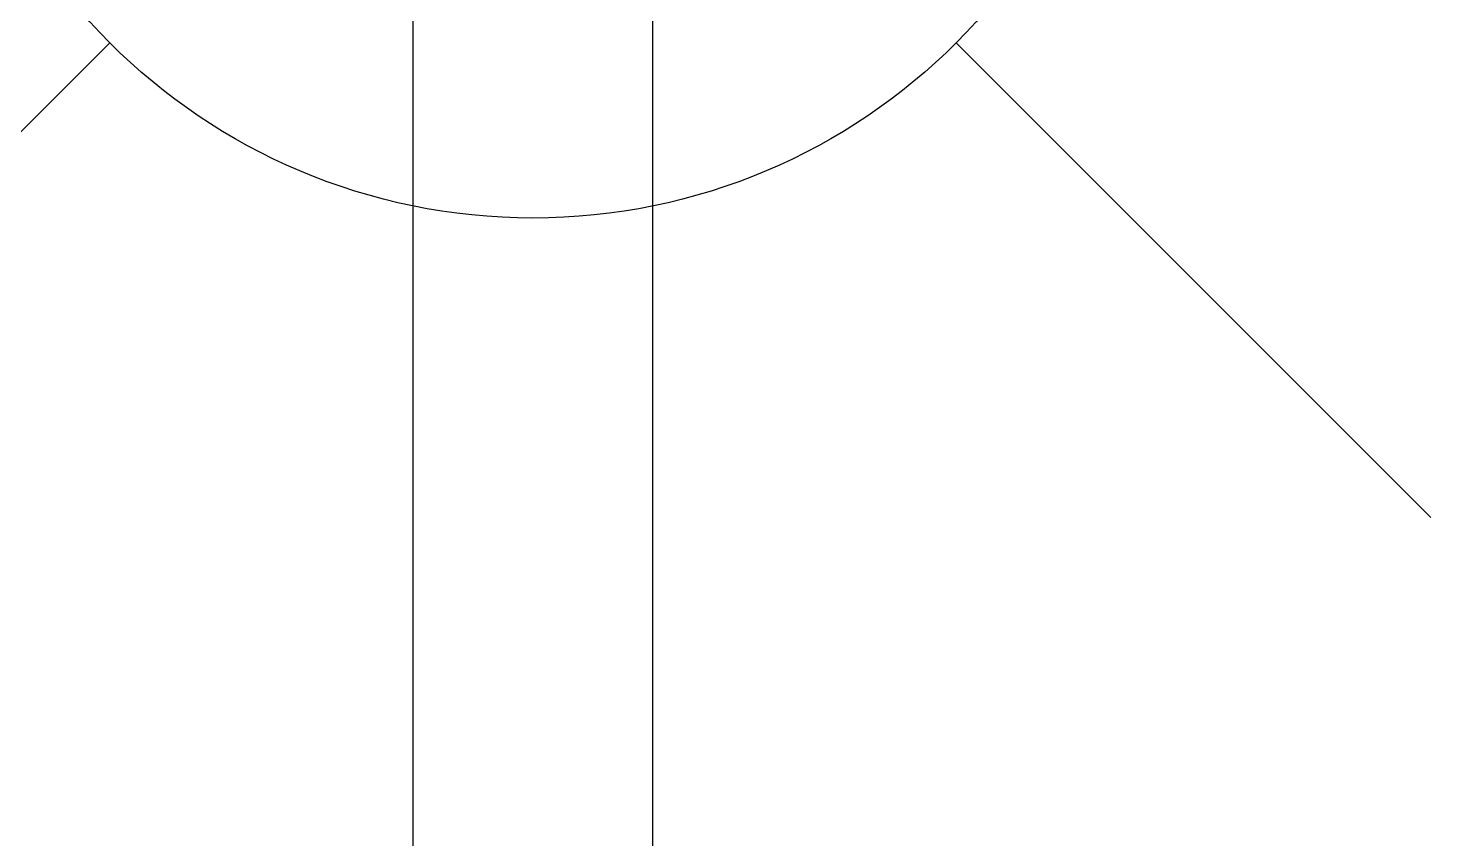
# Model space of a CAD drawing. Extents: x -120222 to -41942, y -19134 to 30932.
# Drawn here: x -78472.2 to -78378.5, y 10578.7 to 10632.9 of the extents above; entities that cross this region are included whole.
import ezdxf

# ---------------------------------------------------------------- set-up
doc = ezdxf.new("R2010")
doc.units = 0
doc.header["$LTSCALE"] = 150
doc.header["$MEASUREMENT"] = 0
doc.layers.get('0').update_dxf_attribs({"linetype": 'CONTINUOUS'})
doc.layers.add('____-568', color=7, linetype='CONTINUOUS')
doc.styles.get("Standard").update_dxf_attribs({"font": 'txt', "bigfont": 'BIGFONT.SHX'})

# ---------------------------------------------------------------- blocks, each defined once
blk = doc.blocks.new('____-179')
at = {"color": 1, "linetype": 'Continuous'}
for p, q in [((-84901.842, 6083.235), (-84933.558, 6051.519)), ((-84845.274, 6083.235), (-84813.558, 6051.519))]:
    blk.add_line(p, q, dxfattribs=at)
blk.add_circle((-84873.558, 6111.519), 40, dxfattribs=at)
at = {"color": 0, "flags": 1}
for tag in ['FMK_ELEC60HZ_LPG_NOTICE', 'FMK_ELEC50HZ_GAS_NOTICE', 'FMK_FACILITY_SYMBOL']:
    blk.add_attdef(tag, (-84933.558, 6051.519), '', height=0.18, dxfattribs=at)
blk = doc.blocks.new('____-182')
at = {"color": 1, "linetype": 'Continuous'}
for p, q in [((-84881.558, 5942.517), (-84881.558, 6112.519)), ((-84865.558, 5942.517), (-84865.558, 6112.519))]:
    blk.add_line(p, q, dxfattribs=at)
blk = doc.blocks.new('____-186')
at = {"color": 1}
for name in ['____-179', '____-182']:
    blk.add_blockref(name, (0, 0), dxfattribs=at)

msp = doc.modelspace()

# ---------------------------------------------------------------- block references
at = {"layer": '____-568', "color": 0}
msp.add_blockref('____-186', (6435.10495, 4548.69799), dxfattribs=at)

doc.saveas('drawing.dxf')
